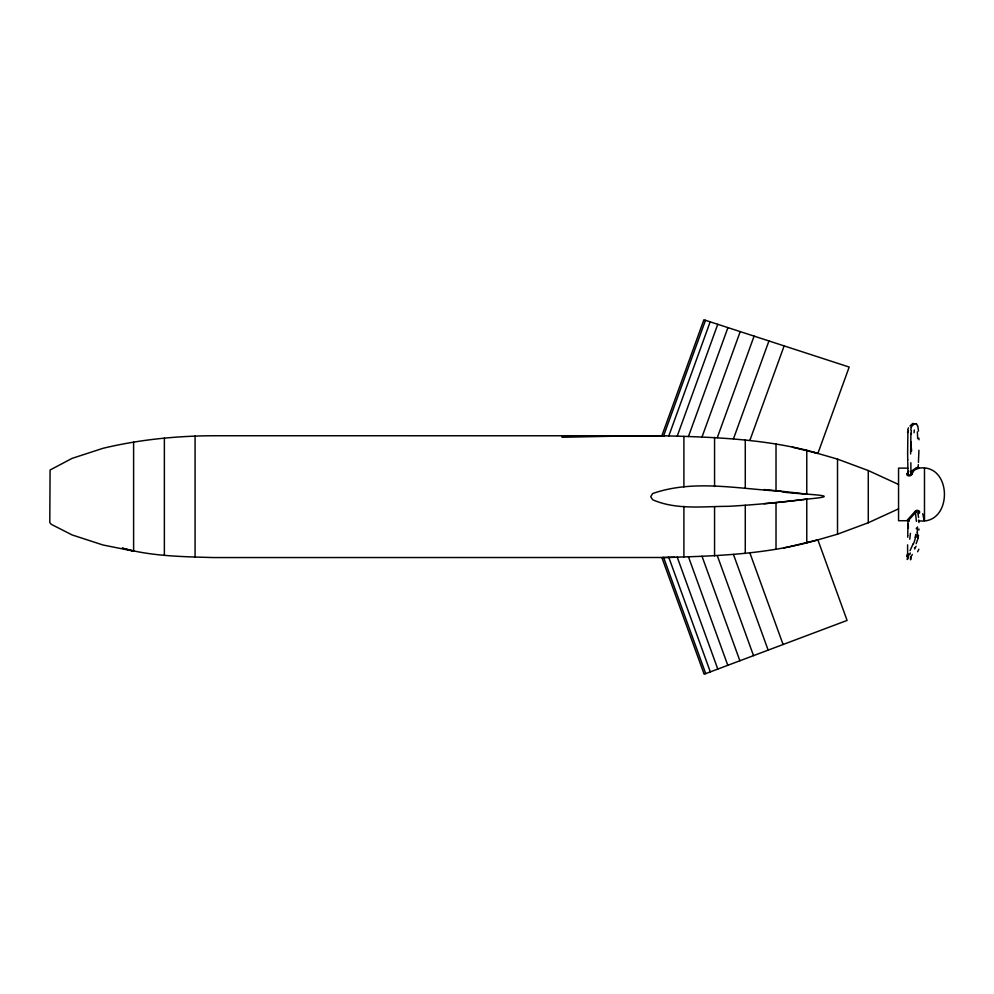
<?xml version="1.0" encoding="UTF-8"?>
<svg xmlns="http://www.w3.org/2000/svg" width="994" height="994" viewBox="0 0 994 994"><rect width="100%" height="100%" fill="white"/><g stroke="black" fill="none" stroke-linecap="round" stroke-linejoin="round"><path stroke-width="1.49" d="M907.77 535.517L907.969 520.918L916.17 511.947L918.394 512.047L918.319 513.5M907.597 544.861L907.646 559.187M907.795 462.421L907.957 473.343L907.211 473.815M918.928 450.257L918.419 462.446M918.953 529.032L918.903 530.113M916.331 528.05L916.294 528.783M918.307 464.658C917.263 469.466 921.413 467.975 916.07 468.124M910.902 433.471L910.641 453.947M907.882 433.21L907.621 454.569M918.506 535.095L918.034 538.114M915.772 534.312L915.226 537.443M911.038 432.502L911.374 430.688M908.019 432.241L908.379 430.452M907.733 558.665L907.882 557.833M910.902 558.131L910.579 559.821L910.504 557.125M908.019 557.112L908.379 555.559M911.038 557.448L911.374 555.944M910.653 474.362C909.585 470.721 918.083 466.907 917.922 467.404M911.684 474.424L914.231 470.087L918.68 468.286M907.957 473.281L908.777 471.193M910.939 473.778L911.722 474.324M907.323 473.442L908.031 471.777M808.544 450.729C760.609 438.652 711.058 437.025 661.867 435.745L703.889 319.795L849.187 367.059L817.876 453.438L792.417 447.188M664.601 435.782L663.632 435.77L705.479 320.317M668.776 436.031L710.176 321.832M677.187 436.254L717.767 324.305M688.432 436.565L727.931 327.61M702 437.037L740.219 331.611M717.308 437.608L754.098 336.121M733.448 438.876L768.946 340.954M749.874 440.392L784.142 345.9M910.019 550.639L913.151 543.805M910.019 425.991L912.952 423.295M919.102 513.277A2.398 1.802 -3.1 0 0 918.655 510.68A2.398 1.802 -3.1 0 0 915.213 511.264L907.224 520.247L908.951 520.632M917.959 513.811L918.593 517.501M816.273 540.338L837.52 534.176L868.271 522.745L898.551 508.853M817.876 539.866C767.269 554.577 714.226 556.23 661.867 557.547L704.15 674.205L847.087 620.43L817.876 539.866L787.621 547.11M663.632 435.77L213.499 435.745C176.323 435.894 139.123 439.621 102.954 448.319L72.09 458.371L50.085 470.013L49.787 522.558L51.365 524.372L72.09 534.934L102.954 544.985L133.606 551.123L122.262 548.116C151.809 556.354 182.995 556.69 213.499 557.559L665.582 557.497M783.632 547.942L786.826 547.284M918.381 520.719C952.973 526.124 953.022 463.279 919.015 468.124M807.277 499.063C855.772 494.751 784.887 494.291 780.538 491.185C738.38 488.973 693.365 479.158 652.623 493.571L650.735 496.652L652.623 499.721C676.156 510.133 703.18 506.344 728.217 506.331C754.657 504.877 781.011 502.305 807.277 499.063A1298.847 1298.847 0 0 1 764.013 503.734M908.143 521.104L908.988 521.067M666.229 557.485L674.628 557.299M662.389 435.745L561.685 436.764L662.215 435.745M907.783 468.124L898.551 468.124L898.551 520.719L909.224 520.719M907.274 473.827L907.348 473.827A2.46 1.516 -12.6 0 0 908.491 475.84A2.46 1.516 -12.6 0 0 911.771 474.548M808.843 450.816L837.52 459.129L868.271 470.547L898.551 484.451M814.372 452.407L817.876 453.438M915.312 511.301L916.418 521.39M749.874 552.9L783.086 644.51M733.448 554.416L768.151 650.126M717.308 555.683L753.527 655.63M702 556.255L739.884 660.761M688.432 556.727L727.794 665.309M677.187 557.05L717.792 669.074M668.776 557.274L710.325 671.882M663.607 557.46L705.715 673.621M918.506 431.135L918.034 427.544A10.623 4.187 -87.9 0 0 917.561 425.78M918.779 519.986L918.829 520.62M918.891 521.912L918.928 522.558M907.634 454.929L907.746 459.675M918.903 438.143L918.953 439.795M910.939 471.094L910.839 462.744M910.951 472.697L910.951 472.051M924.482 468.124L924.482 520.719M868.271 470.547L868.271 522.745M837.52 459.129L837.52 534.176M806.768 450.207L806.768 494.18M806.768 499.125L806.768 543.084M776.016 443.945L776.016 490.738M776.016 502.566L776.016 549.359M745.276 439.758L745.276 488.042M745.276 505.263L745.276 553.534M714.562 437.385L714.562 486.488M714.562 506.816L714.562 555.919M683.897 436.366L683.897 486.911M683.897 506.393L683.897 556.938M195.072 436.055L195.072 557.249M164.37 438.019L164.37 555.286M133.606 441.957L133.606 551.347M910.827 429.967A55.987 24.278 55 0 1 911.361 427.383M907.671 429.905A71.357 33.336 44.1 0 1 908.491 427.793M907.547 432.502A43.86 12.201 74.1 0 1 907.708 431.558M907.733 459.887A62.013 3.951 -88.3 0 1 907.746 461.253M910.902 474.486A1.64 1.193 -4.6 0 1 908.143 473.343M911.001 446.405A33.386 2.286 -88.1 0 1 911.622 450.903M911.299 434.341A41.139 10.586 76.4 0 1 911.399 433.347M914.095 432.763A70.301 31.721 50 0 1 914.318 429.992M911.113 427.234A54.745 25.571 46.7 0 1 912.604 425.382M912.641 425.183A35.697 15.171 59.7 0 1 913.834 424.177M913.834 423.941A16.575 6.56 68.9 0 1 916.356 424.227M916.207 423.643A6.163 2.236 87.9 0 1 917.499 425.941M917.338 431.893A58.82 25.198 -86.7 0 1 917.661 438.602M911.001 441.845A129.295 64.759 -85.5 0 1 910.889 451.189M922.705 513.724A125.642 47.464 -58.3 0 1 923.861 519.564M917.487 526.994A56.745 16.078 -67.2 0 1 917.189 532.436M915.549 536.984A7.443 1.727 -70.2 0 1 913.225 544.24M914.666 548.986A55.987 12.91 -49.3 0 1 916.058 546.29M906.752 556.665A71.357 22.551 -40.5 0 1 907.162 554.528M907.149 559.51A43.86 3.926 -68 0 1 907.211 558.951M908.218 523.614A26.565 0.808 -88.9 0 1 908.354 528.311M907.746 535.704A62.013 3.591 -87.7 0 1 907.721 537.232M912.07 555.261A41.139 2.796 -70.3 0 1 912.268 554.453M917.648 551.757A70.301 19.072 -45.2 0 1 918.878 549.222M908.566 556.242A54.745 15.954 -42.3 0 1 908.814 553.981M909.908 554.577A35.697 6.523 -52.7 0 1 910.268 552.937M914.666 547.52A16.575 1.454 -59.3 0 1 914.43 547.843M917.3 540.351A6.163 0.944 -70.4 0 1 916.133 543.718M917.947 538.239A10.623 2.398 -70.5 0 1 917.512 540.115M917.487 532.225A58.82 15.208 -69.1 0 1 916.94 537.158M910.417 533.343A129.295 39.996 -65.1 0 1 909.721 539.245M764.013 489.57A1298.847 1298.847 0 0 1 807.277 494.242"/></g></svg>
